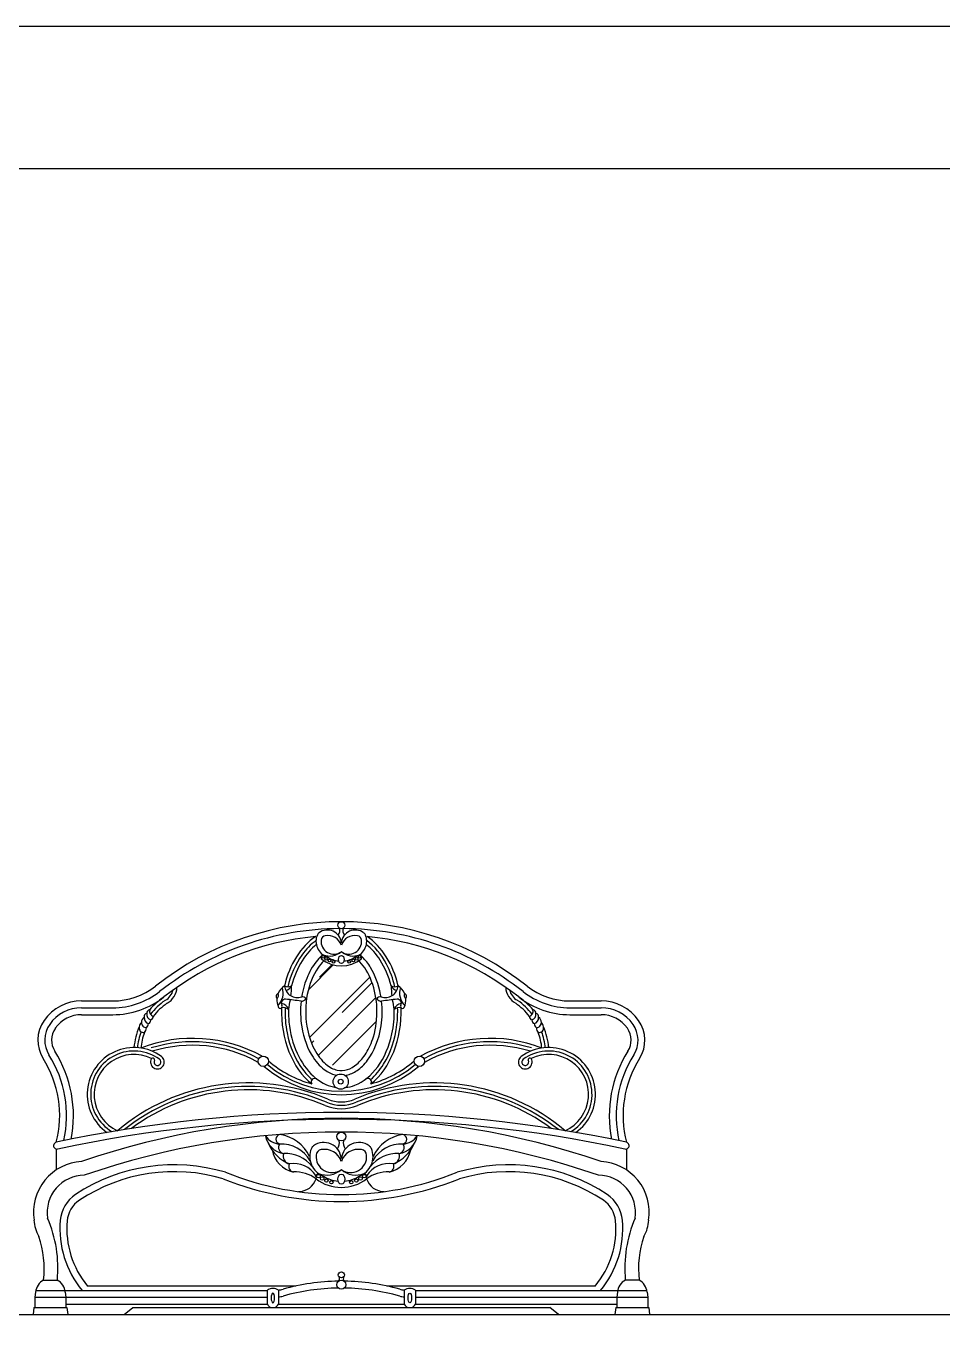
# Model space of a CAD drawing. Header units: inches. Extents: x 18.5 to 61, y 8.5 to 33.3.
# Drawn here: x 28.968 to 31.136, y 30.171 to 33.277 of the extents above; entities that cross this region are included whole.
import ezdxf

# ---------------------------------------------------------------- set-up
doc = ezdxf.new("R2010")
doc.units = ezdxf.units.IN
doc.header["$MEASUREMENT"] = 0
for name, color, linetype in [('02', 2, 'Continuous'), ('1', 1, 'Continuous'), ('kadrbm', 4, 'Continuous')]:
    doc.layers.add(name, color=color, linetype=linetype)

# ---------------------------------------------------------------- blocks, each defined once
blk = doc.blocks.new('kadrbm')
at = {"layer": 'kadrbm', "color": 4}
blk.add_lwpolyline([(0, 0), (0, 24.7972), (21, 24.7972), (21, 0), (0, 0)], close=True, dxfattribs=at)
blk.add_lwpolyline([(20.6631, 0.3257), (20.6631, 24.4603), (0.3369, 24.4603), (0.3369, 0.3257), (20.6631, 0.3257)], dxfattribs=at)

msp = doc.modelspace()

# ---------------------------------------------------------------- linework, layer by layer
at = {"layer": '02'}
for p, q in [((29.6638, 31.0756), (29.6673, 31.0796)), ((29.7634, 31.0756), (29.7599, 31.0796)), ((29.6356, 30.9984), (29.6945, 31.0573)), ((29.6621, 31.0284), (29.6917, 31.058)), ((29.6384, 30.8854), (29.7812, 31.0282)), ((29.7155, 30.9447), (29.7863, 31.0155)), ((29.0991, 30.9721), (29.1728, 30.9721)), ((29.6585, 30.8432), (29.7954, 30.98)), ((30.2544, 30.9721), (30.3282, 30.9721)), ((29.099, 30.9395), (29.1728, 30.9395)), ((29.0991, 30.9558), (29.1728, 30.9558)), ((30.2544, 30.9558), (30.3282, 30.9558)), ((30.2544, 30.9395), (30.3282, 30.9395)), ((29.6923, 30.82), (29.7968, 30.9245)), ((29.6431, 30.8723), (29.6487, 30.8779)), ((29.0392, 30.6219), (29.0392, 30.5726)), ((30.388, 30.6219), (30.388, 30.5726)), ((28.9908, 30.2875), (29.5385, 30.2875)), ((29.009, 30.3119), (29.0417, 30.3119)), ((29.606, 30.2979), (29.113, 30.2979)), ((29.5385, 30.2882), (29.5385, 30.2549)), ((29.5648, 30.2882), (29.5648, 30.2549)), ((30.3143, 30.2979), (29.8212, 30.2979)), ((29.8624, 30.2882), (29.8624, 30.2549)), ((29.8888, 30.2882), (29.8888, 30.2549)), ((29.8888, 30.2875), (30.4365, 30.2875)), ((30.4183, 30.3119), (30.3857, 30.3119)), ((28.9902, 30.2835), (28.9888, 30.2712)), ((28.9888, 30.2712), (29.5385, 30.2712)), ((28.9888, 30.2712), (28.9888, 30.2467)), ((29.0603, 30.2835), (29.0617, 30.2712)), ((29.0617, 30.2712), (29.0617, 30.2467)), ((29.0617, 30.2549), (29.5385, 30.2549)), ((29.5648, 30.2549), (29.8624, 30.2549)), ((29.8888, 30.2712), (30.4384, 30.2712)), ((29.8888, 30.2549), (30.3655, 30.2549)), ((30.3669, 30.2835), (30.3655, 30.2712)), ((30.3655, 30.2712), (30.3655, 30.2467)), ((30.437, 30.2835), (30.4384, 30.2712)), ((30.4384, 30.2712), (30.4384, 30.2467)), ((28.9861, 30.2467), (28.9842, 30.2304)), ((28.9842, 30.2304), (29.1999, 30.2304)), ((28.9861, 30.2467), (29.0645, 30.2467)), ((29.0645, 30.2467), (29.0664, 30.2304)), ((29.1999, 30.2304), (29.2202, 30.2467)), ((29.2202, 30.2467), (30.207, 30.2467)), ((30.2273, 30.2304), (30.207, 30.2467)), ((30.2273, 30.2304), (30.443, 30.2304)), ((30.3627, 30.2467), (30.3609, 30.2304)), ((30.3627, 30.2467), (30.4412, 30.2467)), ((30.4412, 30.2467), (30.443, 30.2304))]:
    msp.add_line(p, q, dxfattribs=at)
for centre, radius in [((29.7136, 31.1511), 0.00837), ((29.6704, 31.0762), 0.00321), ((29.6774, 31.0717), 0.00321), ((29.6853, 31.0678), 0.00321), ((29.6948, 31.0645), 0.00321), ((29.7324, 31.0645), 0.00321), ((29.742, 31.0678), 0.00321), ((29.7499, 31.0717), 0.00321), ((29.7569, 31.0762), 0.00321), ((29.529, 30.8293), 0.0122), ((29.8982, 30.8293), 0.0122), ((29.7121, 30.7812), 0.018), ((29.7121, 30.7812), 0.00579), ((29.7136, 30.6514), 0.0105), ((29.6595, 30.5577), 0.00401), ((29.6683, 30.5521), 0.00401), ((29.6782, 30.5473), 0.00401), ((29.6901, 30.5432), 0.00401), ((29.7371, 30.5432), 0.00401), ((29.7491, 30.5473), 0.00401), ((29.7589, 30.5521), 0.00401), ((29.7677, 30.5577), 0.00401), ((29.7136, 30.3243), 0.00717), ((29.7136, 30.3009), 0.0108)]:
    msp.add_circle(centre, radius, dxfattribs=at)
for centre, radius, start, end in [((29.7136, 30.4486), 0.7109, 51.769, 128.231), ((29.7136, 30.4486), 0.6946, 90.3651, 128.231), ((29.7136, 30.4486), 0.6783, 95.135, 128.231), ((29.6926, 31.1131), 0.039, 156.5373, 251.0716), ((29.6677, 31.1239), 0.0118, 125.7599, 156.5373), ((29.6803, 31.1064), 0.0334, 5.2228, 125.7599), ((29.6776, 31.1148), 0.0118, 100.6212, 174.9406), ((29.6816, 31.0932), 0.0337, 18.3015, 100.6212), ((29.6942, 31.1381), 0.0158, 318.7973, 23.0904), ((29.7469, 31.1064), 0.0334, 54.2401, 174.7772), ((29.7456, 31.0932), 0.0337, 79.3788, 161.6985), ((29.7331, 31.1381), 0.0158, 156.9096, 221.2027), ((29.7136, 30.4486), 0.6946, 51.769, 89.6349), ((29.7346, 31.1131), 0.039, 288.9284, 23.4627), ((29.7497, 31.1148), 0.0118, 5.0594, 79.3788), ((29.7596, 31.1239), 0.0118, 23.4627, 54.2401), ((29.7136, 30.4486), 0.6783, 51.769, 84.865), ((29.6959, 31.1131), 0.0303, 174.9406, 305.7813), ((29.7313, 31.1131), 0.0303, 234.2187, 5.0594), ((29.6715, 31.0746), 0.0065, 98.5839, 209.6537), ((29.7136, 31.1326), 0.0777, 232.0361, 307.9639), ((29.6857, 31.1208), 0.0426, 249.0573, 310.9351), ((29.7136, 31.1294), 0.0629, 237.6508, 264.2753), ((29.7415, 31.1208), 0.0426, 229.0649, 290.9427), ((29.7136, 31.1294), 0.0629, 275.7247, 302.3492), ((29.7558, 31.0746), 0.0065, 330.3463, 81.4161), ((29.1728, 31.1351), 0.163, 270, 308.231), ((29.279, 31.0065), 0.0458, 298.901, 357.2786), ((29.535, 30.9907), 0.0411, 313.5724, 18.1437), ((29.6004, 30.9743), 0.0394, 122.6791, 157.1962), ((29.5874, 31.0248), 0.0193, 244.4959, 296.0242), ((29.6096, 31.0107), 0.0307, 186.2557, 289.2905), ((29.5752, 31.02), 0.0243, 287.0821, 328.8651), ((29.3363, 31.0134), 0.2596, 353.5207, 358.6832), ((29.8176, 31.0107), 0.0307, 250.7095, 353.7443), ((30.0909, 31.0134), 0.2596, 181.3168, 186.4793), ((29.8398, 31.0248), 0.0193, 243.9758, 295.5041), ((29.8521, 31.02), 0.0243, 211.1349, 252.9179), ((29.8269, 30.9743), 0.0394, 22.8038, 57.3209), ((29.8923, 30.9907), 0.0411, 161.8563, 226.4276), ((30.1482, 31.0065), 0.0458, 182.7214, 241.099), ((30.2544, 31.1351), 0.163, 231.769, 270), ((29.0988, 30.8639), 0.1082, 89.8391, 144.9286), ((29.1728, 31.1351), 0.1793, 270, 308.231), ((29.1728, 31.1351), 0.1956, 270, 308.231), ((29.3832, 30.8476), 0.1608, 124.6369, 139.7704), ((29.3832, 30.8476), 0.1526, 124.6369, 142.4855), ((29.279, 31.0065), 0.0376, 298.901, 346.689), ((29.5667, 30.9827), 0.00724, 110.8851, 220.8311), ((29.6004, 30.9743), 0.0394, 174.5199, 206.228), ((29.5572, 30.9851), 0.00813, 299.046, 32.6701), ((29.5816, 30.9661), 0.0101, 88.6648, 206.4996), ((29.5249, 30.414), 0.5651, 80.4776, 84.2131), ((29.3363, 31.0134), 0.2596, 346.2852, 351.4709), ((29.6188, 30.985), 0.0137, 268.2421, 324.7518), ((29.622, 30.9731), 0.00895, 26.3548, 104.3191), ((29.8053, 30.9731), 0.00895, 75.6809, 153.6452), ((29.8085, 30.985), 0.0137, 215.2482, 271.7579), ((29.9024, 30.414), 0.5651, 95.7869, 99.5224), ((30.0909, 31.0134), 0.2596, 188.5291, 193.7148), ((29.8456, 30.9661), 0.0101, 333.5004, 91.3352), ((29.87, 30.9851), 0.00813, 147.3299, 240.954), ((29.8269, 30.9743), 0.0394, 333.772, 5.4801), ((29.8606, 30.9827), 0.00724, 319.1689, 69.1149), ((30.1482, 31.0065), 0.0376, 193.311, 241.099), ((30.044, 30.8476), 0.1526, 37.5145, 55.3631), ((30.2544, 31.1351), 0.1956, 231.769, 270), ((30.044, 30.8476), 0.1608, 40.2296, 55.3631), ((30.2544, 31.1351), 0.1793, 231.769, 270), ((30.3285, 30.8639), 0.1082, 35.0714, 90.1609), ((29.0988, 30.8639), 0.0919, 89.8254, 144.9286), ((29.0988, 30.8639), 0.0756, 89.8075, 144.9286), ((29.1731, 30.3529), 0.5865, 90.0148, 90.0265), ((29.2541, 30.9355), 0.00703, 96.4297, 196.6894), ((29.2668, 30.9401), 0.0136, 171.0366, 252.3369), ((29.2624, 30.9425), 0.00914, 102.1744, 181.5275), ((29.273, 30.9478), 0.013, 163.8302, 250.5665), ((29.3832, 30.8476), 0.1445, 124.6369, 142.4855), ((29.569, 30.9589), 0.00447, 207.8612, 36.3851), ((29.5698, 30.9467), 0.0194, 15.3224, 84.8821), ((29.5757, 30.9352), 0.0211, 52.4504, 99.2086), ((29.8574, 30.9467), 0.0194, 95.1179, 164.6776), ((29.8515, 30.9352), 0.0211, 80.7914, 127.5496), ((29.8582, 30.9589), 0.00447, 143.6149, 332.1388), ((30.044, 30.8476), 0.1445, 37.5145, 55.3631), ((30.1543, 30.9478), 0.013, 289.4335, 16.1698), ((30.1605, 30.9401), 0.0136, 287.6631, 8.9634), ((30.1648, 30.9425), 0.00914, 358.4725, 77.8256), ((30.1732, 30.9355), 0.00703, 343.3106, 83.5703), ((30.3285, 30.8639), 0.0919, 35.0714, 90.1746), ((30.3285, 30.8639), 0.0756, 35.0714, 90.1925), ((29.077, 30.8792), 0.0815, 144.9286, 212.2786), ((29.077, 30.8792), 0.0652, 144.9286, 212.2786), ((29.077, 30.8792), 0.0489, 144.9286, 212.2786), ((29.3832, 30.8476), 0.1608, 156.8058, 174.9384), ((29.2461, 30.9082), 0.0109, 165.86, 278.2613), ((29.25, 30.9099), 0.0146, 130.8898, 176.0318), ((29.2547, 30.9213), 0.0142, 121.0918, 181.538), ((29.2528, 30.9209), 0.0123, 177.1876, 267.7126), ((29.2607, 30.9315), 0.0135, 171.5409, 255.7528), ((29.2367, 30.9085), 0.0156, 314.5551, 0.2868), ((29.2437, 30.9192), 0.0137, 308.9518, 356.6917), ((29.2544, 30.9262), 0.00826, 290.7255, 6.5014), ((29.2607, 30.9348), 0.00794, 283.7403, 5.3471), ((30.1665, 30.9348), 0.00794, 174.6529, 256.2597), ((30.1728, 30.9262), 0.00826, 173.4986, 249.2745), ((30.1666, 30.9315), 0.0135, 284.2472, 8.4591), ((30.1836, 30.9192), 0.0137, 183.3083, 231.0482), ((30.1745, 30.9209), 0.0123, 272.2874, 2.8124), ((30.1906, 30.9085), 0.0156, 179.7132, 225.4449), ((30.1812, 30.9082), 0.0109, 261.7387, 14.14), ((30.1726, 30.9213), 0.0142, 358.462, 58.9082), ((30.1773, 30.9099), 0.0146, 3.9682, 49.1102), ((30.044, 30.8476), 0.1608, 5.0616, 23.1942), ((30.3503, 30.8792), 0.0489, 327.7214, 35.0714), ((30.3503, 30.8792), 0.0652, 327.7214, 35.0714), ((30.3503, 30.8792), 0.0815, 327.7214, 35.0714), ((29.3832, 30.8476), 0.1526, 160.1673, 174.9384), ((29.362, 30.5432), 0.3404, 61.1228, 111.1746), ((29.3832, 30.8476), 0.1445, 159.8234, 174.9384), ((29.3613, 30.5481), 0.3275, 61.3347, 107.2891), ((30.0652, 30.5432), 0.3404, 68.8254, 118.8772), ((30.0659, 30.5481), 0.3275, 72.7109, 118.6653), ((30.044, 30.8476), 0.1445, 5.0616, 20.1766), ((30.044, 30.8476), 0.1526, 5.0616, 19.8327), ((28.7943, 30.7007), 0.2692, 347.3235, 32.2786), ((28.7943, 30.7007), 0.2855, 348.783, 32.2786), ((29.2231, 30.7511), 0.1107, 54.0675, 234.5603), ((29.2231, 30.7511), 0.1025, 54.0675, 239.2903), ((29.2231, 30.7511), 0.0944, 63.9749, 245.5647), ((29.3613, 30.5481), 0.3193, 60.8109, 107.2891), ((30.0659, 30.5481), 0.3193, 72.7109, 119.1891), ((30.2042, 30.7511), 0.1107, 305.4397, 125.9325), ((30.2042, 30.7511), 0.1025, 300.7097, 125.9325), ((30.2042, 30.7511), 0.0944, 294.4353, 116.0251), ((30.633, 30.7007), 0.2855, 147.7214, 191.217), ((30.633, 30.7007), 0.2692, 147.7214, 192.6765), ((28.7943, 30.7007), 0.2529, 345.6306, 32.2786), ((29.2785, 30.8275), 0.0163, 149.0212, 54.0675), ((29.2674, 30.8328), 0.00431, 349.9973, 132.9942), ((29.2785, 30.8275), 0.00815, 146.5421, 54.0675), ((29.7136, 31.0317), 0.2814, 229.6256, 310.3744), ((29.7136, 31.0317), 0.2732, 230.1828, 309.8172), ((29.7136, 31.0317), 0.2651, 229.371, 254.7054), ((29.7136, 31.0317), 0.2651, 285.2946, 310.5767), ((30.1488, 30.8275), 0.0163, 125.9325, 30.9788), ((30.1488, 30.8275), 0.00815, 125.9325, 33.4579), ((30.1598, 30.8328), 0.00431, 47.0058, 190.0027), ((30.633, 30.7007), 0.2529, 147.7214, 194.3694), ((29.6508, 30.7805), 0.00841, 56.2913, 212.431), ((29.7764, 30.7805), 0.00841, 327.569, 123.7087), ((29.4937, 30.2974), 0.4808, 66.9694, 130.0889), ((29.4937, 30.2974), 0.4726, 66.9694, 128.3936), ((29.4937, 30.2974), 0.4645, 66.9694, 126.5619), ((29.9336, 30.2974), 0.4808, 49.9111, 113.0306), ((29.9336, 30.2974), 0.4726, 51.6064, 113.0306), ((29.9336, 30.2974), 0.4645, 53.4381, 113.0306), ((29.7136, 30.8148), 0.0978, 246.9694, 293.0306), ((29.7136, 30.8148), 0.0896, 246.9694, 293.0306), ((29.7136, 30.8148), 0.0815, 246.9694, 293.0306), ((29.7136, 27.4546), 3.2539, 78.0385, 101.9615), ((29.7136, 27.4546), 3.2376, 78.0385, 101.9615), ((29.7136, 28.7957), 1.8988, 71.1165, 108.8835), ((29.7136, 28.7957), 1.8662, 70.9669, 109.0331), ((29.0408, 30.6299), 0.00815, 101.1681, 282.7549), ((29.5844, 30.6619), 0.0511, 189.7852, 262.1331), ((29.5696, 30.6763), 0.0424, 213.0315, 267.686), ((29.6295, 30.6762), 0.0978, 204.3582, 246.5512), ((29.5701, 30.645), 0.0113, 99.6013, 258.3738), ((29.5794, 30.6254), 0.0143, 143.5007, 261.959), ((29.5708, 30.5539), 0.0797, 30.3794, 92.302), ((29.5562, 30.5666), 0.0904, 24.3738, 82.3562), ((29.6562, 30.6174), 0.0148, 125.7599, 156.5373), ((29.672, 30.5955), 0.0418, 5.2228, 125.7599), ((29.6893, 30.6351), 0.0198, 318.7973, 23.0904), ((29.7553, 30.5955), 0.0418, 54.2401, 174.7772), ((29.7379, 30.6351), 0.0198, 156.9096, 221.2027), ((29.7711, 30.6174), 0.0148, 23.4627, 54.2401), ((29.8565, 30.5539), 0.0797, 87.698, 149.6206), ((29.871, 30.5666), 0.0904, 97.6438, 155.6262), ((29.7978, 30.6762), 0.0978, 293.4488, 335.6418), ((29.8429, 30.6619), 0.0511, 277.8669, 350.2148), ((29.8479, 30.6254), 0.0143, 278.041, 36.4993), ((29.8571, 30.645), 0.0113, 281.6262, 80.3987), ((29.8577, 30.6763), 0.0424, 272.314, 326.9685), ((30.3864, 30.6299), 0.00815, 257.2451, 78.8319), ((29.615, 30.6325), 0.0666, 191.071, 257.5223), ((29.5948, 30.6047), 0.0187, 159.3034, 256.7507), ((29.5814, 30.5313), 0.0801, 37.8526, 92.8868), ((29.6874, 30.6039), 0.0487, 156.5373, 251.0716), ((29.6915, 30.6039), 0.0378, 174.9406, 305.7813), ((29.6686, 30.6059), 0.0148, 100.6212, 174.9406), ((29.6736, 30.579), 0.0421, 18.3015, 100.6212), ((29.7536, 30.579), 0.0421, 79.3788, 161.6985), ((29.7357, 30.6039), 0.0378, 234.2187, 5.0594), ((29.7399, 30.6039), 0.0487, 288.9284, 23.4627), ((29.7587, 30.6059), 0.0148, 5.0594, 79.3788), ((29.8459, 30.5313), 0.0801, 87.1132, 142.1474), ((29.8123, 30.6325), 0.0666, 282.4777, 348.929), ((29.8324, 30.6047), 0.0187, 283.2493, 20.6966), ((29.1055, 30.472), 0.1204, 93.07, 188.7225), ((29.3183, 30.1624), 0.4222, 73.316, 123.5815), ((29.3183, 30.1624), 0.4059, 73.4168, 123.5815), ((29.7136, 31.253), 0.7389, 248.2204, 291.7796), ((29.6024, 30.5806), 0.0132, 153.6162, 262.0677), ((29.6013, 30.5248), 0.0626, 33.3402, 99.9212), ((29.6041, 30.482), 0.0856, 54.4863, 92.3954), ((29.6788, 30.6134), 0.0532, 249.0573, 310.9351), ((29.7485, 30.6134), 0.0532, 229.0649, 290.9427), ((29.8231, 30.482), 0.0856, 87.6046, 125.5137), ((29.8259, 30.5248), 0.0626, 80.0788, 146.6598), ((29.8249, 30.5806), 0.0132, 277.9323, 26.3838), ((30.109, 30.1624), 0.4222, 56.4185, 106.684), ((30.109, 30.1624), 0.4059, 56.4185, 106.5832), ((30.3217, 30.472), 0.1204, 351.2775, 86.93), ((29.1055, 30.472), 0.0878, 90.3318, 188.7225), ((29.7136, 31.253), 0.7552, 248.2763, 291.7237), ((29.612, 30.565), 0.0439, 270.4368, 342.3418), ((29.6609, 30.5557), 0.00812, 98.5839, 209.6537), ((29.7136, 30.6282), 0.0971, 232.0361, 307.9639), ((29.7136, 30.6242), 0.0787, 237.6508, 264.2753), ((29.7136, 30.6242), 0.0787, 275.7247, 302.3492), ((29.7663, 30.5557), 0.00812, 330.3463, 81.4161), ((29.8152, 30.565), 0.0439, 197.6582, 269.5632), ((30.3217, 30.472), 0.0878, 351.2775, 89.6682), ((29.1298, 30.4462), 0.0815, 123.5815, 174.9985), ((30.2974, 30.4462), 0.0815, 5.0015, 56.4185), ((29.1298, 30.4462), 0.0652, 123.5815, 174.9985), ((30.2974, 30.4462), 0.0652, 5.0015, 56.4185), ((29.0679, 30.4565), 0.0815, 181.9597, 210.4941), ((28.7389, 30.3396), 0.3041, 354.758, 23.0518), ((29.2763, 30.4334), 0.2285, 174.9985, 219.7006), ((29.2763, 30.4334), 0.2122, 174.9985, 219.7006), ((30.151, 30.4334), 0.2122, 320.2994, 5.0015), ((30.151, 30.4334), 0.2285, 320.2994, 5.0015), ((30.6883, 30.3396), 0.3041, 156.9482, 185.242), ((30.3593, 30.4565), 0.0815, 329.5059, 358.0403), ((28.7818, 30.3394), 0.2288, 353.1089, 19.3434), ((30.6455, 30.3394), 0.2288, 160.6566, 186.8911), ((29.7003, 30.3153), 0.0089, 315.9997, 32.6067), ((29.727, 30.3153), 0.0089, 147.3933, 224.0003), ((29.0255, 30.2806), 0.0354, 117.8637, 175.2735), ((29.025, 30.2806), 0.0354, 4.7265, 62.1363), ((29.5517, 30.2697), 0.0227, 54.5739, 125.4261), ((29.5538, 30.369), 0.0815, 277.7493, 285.4986), ((29.7136, 29.7927), 0.5165, 90.7689, 105.4986), ((29.7136, 29.7766), 0.5164, 90.8016, 105.5022), ((29.7136, 29.7927), 0.5165, 74.5014, 89.2311), ((29.7136, 29.7766), 0.5164, 74.4978, 89.1984), ((29.8734, 30.369), 0.0815, 254.5014, 262.2507), ((29.8756, 30.2697), 0.0227, 54.5739, 125.4261), ((30.4022, 30.2806), 0.0354, 117.8637, 175.2735), ((30.4017, 30.2806), 0.0354, 4.7265, 62.1363), ((29.5517, 30.2613), 0.0146, 205.9337, 334.0663), ((29.5538, 30.3527), 0.0815, 277.7513, 285.5022), ((29.8734, 30.3527), 0.0815, 254.4978, 262.2487), ((29.8756, 30.2613), 0.0146, 205.9337, 334.0663)]:
    msp.add_arc(centre, radius, start, end, dxfattribs=at)
for start_param, end_param in [(6.726875, 7.540194), (5.026115, 5.839495), (7.806939, 8.907657), (3.658714, 4.75934)]:
    msp.add_ellipse((29.7136, 30.9467), major_axis=(0, 0.1965), ratio=0.719876, start_param=start_param, end_param=end_param, dxfattribs=at)
for centre, major_axis, ratio in [((29.7136, 31.0703), (0, 0.00942), 0.719501), ((29.7136, 30.5504), (0, 0.0118), 0.719501), ((29.8756, 30.2696), (0, 0.0112), 0.36791)]:
    msp.add_ellipse(centre, major_axis=major_axis, ratio=ratio, dxfattribs=at)
at = {"layer": '02', "extrusion": (0, 0, -1)}
msp.add_ellipse((29.5517, 30.2696), major_axis=(0, 0.0112), ratio=0.36791, dxfattribs=at)
at = {"layer": '02'}
for points, knots in [([(29.6536, 31.1148), (29.6414, 31.106), (29.6299, 31.0944), (29.6051, 31.0598), (29.5937, 31.0338), (29.587, 31.0055)], [6.7584987, 6.7584987, 6.7584987, 6.7584987, 7.0708847, 7.0708847, 7.5401936, 7.5401936, 7.5401936, 7.5401936]), ([(29.6544, 31.1052), (29.642, 31.0955), (29.6306, 31.0827), (29.61, 31.05), (29.6014, 31.0295), (29.5959, 31.0074)], [0.5114972, 0.5114972, 0.5114972, 0.5114972, 0.8533193, 0.8533193, 1.2355003, 1.2355003, 1.2355003, 1.2355003]), ([(29.8313, 31.0075), (29.8257, 31.03), (29.8168, 31.0509), (29.7961, 31.0833), (29.7849, 31.0957), (29.7728, 31.1052)], [5.0479554, 5.0479554, 5.0479554, 5.0479554, 5.4380247, 5.4380247, 5.7717549, 5.7717549, 5.7717549, 5.7717549]), ([(29.8402, 31.0055), (29.8358, 31.0246), (29.8291, 31.0427), (29.8082, 31.0824), (29.7919, 31.1017), (29.7736, 31.1148)], [5.0261148, 5.0261148, 5.0261148, 5.0261148, 5.3428648, 5.3428648, 5.8078683, 5.8078683, 5.8078683, 5.8078683]), ([(29.6638, 31.0756), (29.6548, 31.0668), (29.6462, 31.0554), (29.6319, 31.028), (29.6261, 31.0121), (29.6213, 30.9907), (29.6205, 30.9863), (29.6198, 30.9818)], [0.6105076, 0.6105076, 0.6105076, 0.6105076, 0.9404826, 0.9404826, 1.2704576, 1.2704576, 1.3554962, 1.3554962, 1.3554962, 1.3554962]), ([(29.6723, 31.0668), (29.6673, 31.0619), (29.6624, 31.0561), (29.6469, 31.0332), (29.6378, 31.0114), (29.6284, 30.9633), (29.628, 30.9369), (29.6353, 30.8926), (29.6413, 30.8741), (29.6571, 30.8435), (29.6667, 30.8313), (29.6858, 30.8149), (29.6952, 30.8104), (29.7119, 30.8066), (29.7198, 30.8069), (29.7355, 30.8121), (29.7429, 30.8162), (29.7581, 30.8291), (29.7656, 30.8378), (29.7792, 30.8598), (29.7851, 30.873), (29.7957, 30.908), (29.7986, 30.9311), (29.7971, 30.9768), (29.7926, 30.9991), (29.7779, 31.0377), (29.7679, 31.0534), (29.7565, 31.0653), (29.7557, 31.066), (29.7549, 31.0668)], [0.610508, 0.610508, 0.610508, 0.610508, 0.8162, 0.8162, 1.30534, 1.30534, 1.79448, 1.79448, 2.190056, 2.190056, 2.585633, 2.585633, 2.98121, 2.98121, 3.376787, 3.376787, 3.690164, 3.690164, 4.003542, 4.003542, 4.316919, 4.316919, 4.758388, 4.758388, 5.199858, 5.199858, 5.641327, 5.641327, 5.673074, 5.673074, 5.673074, 5.673074]), ([(29.8075, 30.9818), (29.8072, 30.9836), (29.8069, 30.9854), (29.8021, 31.0112), (29.7936, 31.0334), (29.777, 31.0605), (29.7703, 31.0688), (29.7634, 31.0756)], [4.9277563, 4.9277563, 4.9277563, 4.9277563, 4.962451, 4.962451, 5.4199312, 5.4199312, 5.6730738, 5.6730738, 5.6730738, 5.6730738]), ([(29.6184, 30.9713), (29.6162, 30.9514), (29.6167, 30.9307), (29.6243, 30.8834), (29.634, 30.8581), (29.6558, 30.8251), (29.6663, 30.8143), (29.6853, 30.8015), (29.6939, 30.798), (29.702, 30.7963), (29.7021, 30.7963), (29.7023, 30.7962)], [1.420885, 1.420885, 1.420885, 1.420885, 1.790358, 1.790358, 2.310258, 2.310258, 2.689112, 2.689112, 2.993405, 2.993405, 2.999132, 2.999132, 2.999132, 2.999132]), ([(29.7226, 30.7958), (29.7238, 30.796), (29.7249, 30.7962), (29.7342, 30.7983), (29.7426, 30.8019), (29.7595, 30.8135), (29.768, 30.8216), (29.7908, 30.8521), (29.8029, 30.8812), (29.8105, 30.932), (29.8109, 30.952), (29.8089, 30.9713)], [3.254883, 3.254883, 3.254883, 3.254883, 3.297697, 3.297697, 3.60199, 3.60199, 3.906282, 3.906282, 4.504971, 4.504971, 4.862271, 4.862271, 4.862271, 4.862271]), ([(29.5805, 30.9557), (29.5798, 30.9357), (29.5814, 30.9156), (29.5917, 30.8636), (29.6046, 30.8335), (29.6288, 30.8011), (29.6364, 30.7929), (29.6444, 30.786)], [7.806939, 7.806939, 7.806939, 7.806939, 8.121804, 8.121804, 8.656824, 8.656824, 8.86975, 8.86975, 8.86975, 8.86975]), ([(29.5886, 30.9519), (29.5884, 30.9418), (29.5887, 30.9317), (29.5923, 30.8957), (29.5989, 30.8706), (29.6188, 30.8268), (29.632, 30.8083), (29.6619, 30.781), (29.6785, 30.7722), (29.6969, 30.7682), (29.6986, 30.7679), (29.7002, 30.7676)], [1.542813, 1.542813, 1.542813, 1.542813, 1.706639, 1.706639, 2.133298, 2.133298, 2.559958, 2.559958, 2.986618, 2.986618, 3.028736, 3.028736, 3.028736, 3.028736]), ([(29.7234, 30.7672), (29.7309, 30.768), (29.7384, 30.7699), (29.7653, 30.7803), (29.7843, 30.7953), (29.8152, 30.8376), (29.827, 30.8648), (29.8373, 30.9131), (29.8391, 30.9325), (29.8387, 30.9519)], [3.224274, 3.224274, 3.224274, 3.224274, 3.413277, 3.413277, 3.919464, 3.919464, 4.425651, 4.425651, 4.740132, 4.740132, 4.740132, 4.740132]), ([(29.7828, 30.786), (29.7942, 30.7958), (29.8046, 30.8081), (29.8299, 30.8486), (29.8411, 30.8816), (29.8467, 30.9293), (29.8472, 30.9425), (29.8468, 30.9557)], [3.69662, 3.69662, 3.69662, 3.69662, 3.997704, 3.997704, 4.551869, 4.551869, 4.75934, 4.75934, 4.75934, 4.75934])]:
    msp.add_open_spline(points, degree=3, knots=knots, dxfattribs=at)
at = {"layer": '1'}
msp.add_line((20.3274, 30.2304), (37.6916, 30.2304), dxfattribs=at)

# ---------------------------------------------------------------- block references
at = {"layer": 'kadrbm'}
msp.add_blockref('kadrbm', (18.5047, 8.4798), dxfattribs=at)

doc.saveas('drawing.dxf')
